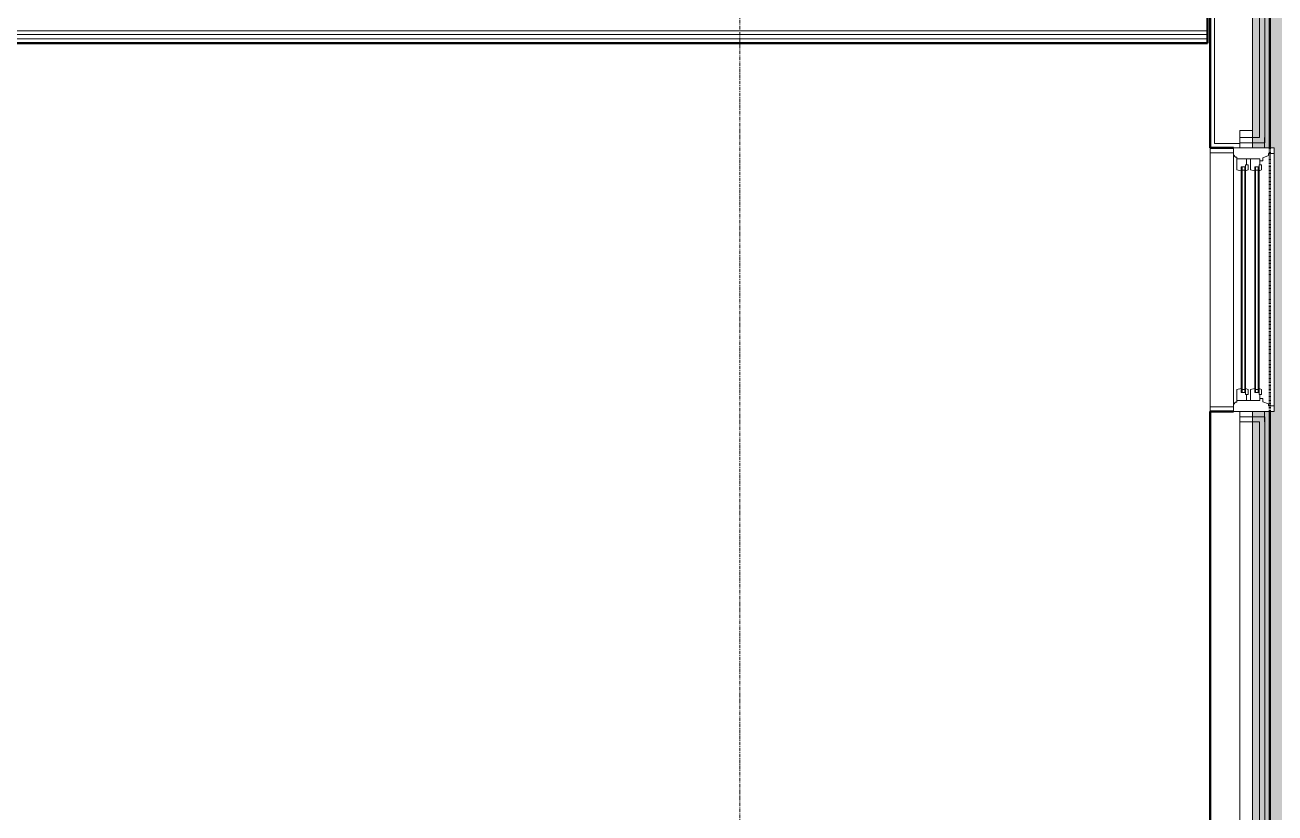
# Model space of a CAD drawing. Header units: inches. Extents: x -4235 to -464, y 9706 to 12425.
# Drawn here: x -2276.5 to -2096.1, y 11567.6 to 11681.3 of the extents above; entities that cross this region are included whole.
import ezdxf

# ---------------------------------------------------------------- set-up
doc = ezdxf.new("R2010")
doc.units = ezdxf.units.IN
doc.header["$MEASUREMENT"] = 0
doc.linetypes.add('Dash 1_16_', pattern=[0.125, 0.0625, -0.0625])
doc.linetypes.add('Grid Line 1_2_', pattern=[0.875, 0.5, -0.125, 0.125, -0.125])
for name, color, linetype, lineweight in [('0-1', 7, 'Continuous', 5), ('A-FLOR-PATT-1', 9, 'Continuous', 9), ('A-GLAZ-1', 151, 'Continuous', 9), ('A-GLAZ-2', 151, 'Continuous', 20), ('A-WALL-2', 50, 'Continuous', 13), ('A-WALL-6', 113, 'Continuous', 9), ('A-WALL-7', 113, 'Continuous', 50), ('C-PROP-LINE-1', 91, 'Dash 1_16_', 50), ('I-WALL-1', 250, 'Continuous', 50), ('I-WALL-3', 254, 'Continuous', 9), ('S-GRID-1', 1, 'Grid Line 1_2_', 9)]:
    doc.layers.add(name, color=color, linetype=linetype, lineweight=lineweight)

# ---------------------------------------------------------------- blocks, each defined once
blk = doc.blocks.new('CTR - 1st Phase - Common Walls_rvt-1-BACKGROUND - 1ST FLOOR')
at = {"layer": 'A-WALL-2'}
for p, q in [((-2105.82, 11679.36), (-2436.39, 11679.36)), ((-2105.82, 11679.99), (-2435.76, 11679.99)), ((-2105.82, 11680.49), (-2435.26, 11680.49))]:
    blk.add_line(p, q, dxfattribs=at)
at = {"layer": 'I-WALL-1'}
for p, q in [((-2105.82, 11678.74), (-2105.82, 11687.24)), ((-2341.71, 11678.74), (-2105.82, 11678.74))]:
    blk.add_line(p, q, dxfattribs=at)
at = {"layer": 'I-WALL-3'}
for p in [(-2105.82, 11687.24), (-2289.7, 11678.74)]:
    blk.add_line(p, (-2105.82, 11678.74), dxfattribs=at)
blk = doc.blocks.new('Window-Double_Hung-Andersen-400_Series-Tilt_Wash - DOUBLE HUNG - COTTAGE - 1ST FLOOR-2889437-BACKGROUND - 1ST FLOOR')
at = {"layer": 'A-GLAZ-1'}
for p, q in [((-18.95, 4.31), (18.95, 4.31)), ((-18.95, 0.94), (-18.95, 4.31)), ((-18.32, 0.94), (-18.32, 4.31)), ((18.32, 0.94), (18.32, 4.31)), ((18.95, 4.31), (18.95, 0.94)), ((18.95, 0.94), (-18.95, 0.94)), ((-16.29, -0.31), (-15.7, -0.31)), ((-16.29, -0.69), (-15.7, -0.69)), ((-15.82, -0.69), (-15.82, -0.31)), ((-15.7, -0.19), (15.7, -0.19)), ((-15.7, -0.31), (15.7, -0.31)), ((-15.7, -0.69), (15.7, -0.69)), ((-15.7, -0.81), (15.7, -0.81)), ((16.29, -0.31), (15.7, -0.31)), ((16.29, -0.69), (15.7, -0.69)), ((15.82, -0.69), (15.82, -0.31)), ((-16.29, -2.25), (-15.7, -2.25)), ((-16.29, -2.63), (-15.7, -2.63)), ((-15.82, -2.63), (-15.82, -2.25)), ((-15.7, -2.13), (15.7, -2.13)), ((-15.7, -2.25), (15.7, -2.25)), ((-15.7, -2.63), (15.7, -2.63)), ((-15.7, -2.75), (15.7, -2.75)), ((16.29, -2.25), (15.7, -2.25)), ((16.29, -2.63), (15.7, -2.63)), ((15.82, -2.63), (15.82, -2.25))]:
    blk.add_line(p, q, dxfattribs=at)
at = {"layer": 'A-GLAZ-2'}
for p, q in [((-19.01, 0.94), (19.01, 0.94)), ((-19.01, -4.94), (-19.01, 0.94)), ((-17.67, 0.66), (-18, 0.94)), ((-17.67, 0.66), (-17.67, 0.44)), ((-17.67, 0.44), (-15.86, 0.44)), ((-17.42, -2.87), (-17.42, 0.44)), ((-15.86, 0.44), (-15.7, -0.19)), ((15.86, 0.44), (15.7, -0.19)), ((17.67, 0.44), (15.86, 0.44)), ((17.42, -2.87), (17.42, 0.44)), ((17.67, 0.66), (18, 0.94)), ((17.67, 0.66), (17.67, 0.44)), ((19.01, 0.94), (19.01, -4.94)), ((-17.42, -0.94), (-16.57, -0.94)), ((-17.42, -1.5), (-15.86, -1.5)), ((-16.57, -0.81), (-16.57, -1.16)), ((-15.7, -0.81), (-16.57, -0.81)), ((-15.86, -1.16), (-16.57, -1.16)), ((-16.29, -0.81), (-16.29, -0.19)), ((-15.7, -0.19), (-16.29, -0.19)), ((-15.86, -1.16), (-15.7, -0.81)), ((-15.86, -1.5), (-15.7, -2.13)), ((15.7, -0.19), (16.29, -0.19)), ((15.86, -1.16), (15.7, -0.81)), ((15.7, -0.81), (16.57, -0.81)), ((15.86, -1.5), (15.7, -2.13)), ((15.86, -1.16), (16.57, -1.16)), ((17.42, -1.5), (15.86, -1.5)), ((16.29, -0.81), (16.29, -0.19)), ((16.57, -0.81), (16.57, -1.16)), ((17.42, -0.94), (16.57, -0.94)), ((-19.01, -3.56), (-20.51, -3.56)), ((-17.92, -4.13), (-17.61, -3.31)), ((-17.61, -3.31), (-17.14, -3.31)), ((-17.42, -2.87), (-16.57, -2.87)), ((-17.14, -3.31), (-17.14, -2.87)), ((-16.57, -2.75), (-16.57, -3.09)), ((-15.7, -2.75), (-16.57, -2.75)), ((-15.86, -3.09), (-16.57, -3.09)), ((-16.29, -2.75), (-16.29, -2.13)), ((-15.7, -2.13), (-16.29, -2.13)), ((-15.86, -3.09), (-15.7, -2.75)), ((15.7, -2.13), (16.29, -2.13)), ((15.86, -3.09), (15.7, -2.75)), ((15.7, -2.75), (16.57, -2.75)), ((15.86, -3.09), (16.57, -3.09)), ((16.29, -2.75), (16.29, -2.13)), ((16.57, -2.75), (16.57, -3.09)), ((17.42, -2.87), (16.57, -2.87)), ((17.14, -3.31), (17.14, -2.87)), ((17.61, -3.31), (17.14, -3.31)), ((17.92, -4.13), (17.61, -3.31)), ((19.01, -3.56), (20.51, -3.56)), ((19.01, -4.94), (-19.01, -4.94)), ((-18.2, -4.13), (-17.92, -4.13)), ((-18.2, -4.94), (-18.2, -4.13)), ((18.2, -4.13), (17.92, -4.13)), ((18.2, -4.94), (18.2, -4.13))]:
    blk.add_line(p, q, dxfattribs=at)
blk = doc.blocks.new('Family - ___-2835903-BACKGROUND - 1ST FLOOR')
at = {"layer": 'C-PROP-LINE-1'}
blk.add_line((-2096.82, 11276.29), (-2096.82, 12089.69), dxfattribs=at)

msp = doc.modelspace()

# ---------------------------------------------------------------- hatches: boundary and pattern name
at = {"layer": 'A-FLOR-PATT-1'}
h = msp.add_hatch(dxfattribs=at)
h.set_pattern_fill('FP_5', color=256, style=0, pattern_type=2)
h.set_pattern_definition([(0, (0, 0), (15.36, 3.84), [1.267, -10.253, 1.267, -10.253, -61.44]), (0, (0, 0), (15.36, 3.84), [-23.04, 1.267, -21.773, 1.267, -10.253, -26.88]), (0, (0, 0), (15.36, 3.84), [-57.6, 1.267, -6.413, 1.267, -17.933]), (120, (5.76, 1.92), (-11.0055376, 11.3821502), [1.267, -10.253, 1.267, -10.253, -61.44]), (120, (5.76, 1.92), (-11.0055376, 11.3821502), [-23.04, 1.267, -21.773, 1.267, -10.253, -26.88]), (120, (5.76, 1.92), (-11.0055376, 11.3821502), [-57.6, 1.267, -6.413, 1.267, -17.933]), (240, (7.68, 9.6), (-4.3544624, -15.2221502), [1.267, -10.253, 1.267, -10.253, -61.44]), (240, (7.68, 9.6), (-4.3544624, -15.2221502), [-23.04, 1.267, -21.773, 1.267, -10.253, -26.88]), (240, (7.68, 9.6), (-4.3544624, -15.2221502), [-57.6, 1.267, -6.413, 1.267, -17.933])])
h.paths.add_polyline_path([(-1941.32, 11049.39), (-1940.32, 11049.39), (-1940.32, 12088.69), (-1941.32, 12088.68), (-1941.32, 11050.83)], flags=0)
h.paths.add_polyline_path([(-2014.69, 11109.39), (-1999.32, 11109.39), (-1999.32, 12088.69), (-2098.7, 12088.66), (-2098.7, 12087.19), (-2099.32, 12087.19), (-2099.32, 11970.8), (-2096.2, 11970.8), (-2096.2, 11932.78), (-2099.32, 11932.78), (-2099.32, 11932.4), (-2096.2, 11932.4), (-2096.2, 11894.38), (-2099.32, 11894.38), (-2099.32, 11840.19), (-2096.82, 11840.19), (-2096.82, 11840.75), (-2095.82, 11840.75), (-2095.82, 11811.75), (-2096.82, 11811.75), (-2096.82, 11812.31), (-2099.32, 11812.31), (-2099.32, 11778.8), (-2096.2, 11778.8), (-2096.2, 11740.78), (-2099.32, 11740.78), (-2099.32, 11740.4), (-2096.2, 11740.4), (-2096.2, 11702.38), (-2099.32, 11702.38), (-2099.32, 11663.6), (-2096.2, 11663.6), (-2096.2, 11625.58), (-2099.32, 11625.58), (-2099.32, 11556.79), (-2096.82, 11556.79), (-2096.82, 11557.35), (-2095.82, 11557.35), (-2095.82, 11528.35), (-2096.82, 11528.35), (-2096.82, 11528.91), (-2099.32, 11528.91), (-2099.32, 11471.79), (-2096.2, 11471.79), (-2096.2, 11433.77), (-2099.32, 11433.77), (-2099.32, 11433.39), (-2096.2, 11433.39), (-2096.2, 11395.37), (-2099.32, 11395.37), (-2099.32, 11356.4), (-2096.2, 11356.4), (-2096.2, 11318.38), (-2099.32, 11318.38), (-2099.32, 11109.39), (-2097.57, 11109.39), (-2097.57, 11123.52), (-2099.07, 11123.52), (-2099.01, 11123.67), (-2098.86, 11123.73), (-2097.89, 11123.8), (-2097.89, 11126.25), (-2098.86, 11126.31), (-2099.01, 11126.37), (-2099.07, 11126.52), (-2097.57, 11126.52), (-2097.57, 11161.34), (-2099.07, 11161.34), (-2099.01, 11161.49), (-2098.86, 11161.55), (-2097.89, 11161.61), (-2097.89, 11164.06), (-2098.86, 11164.13), (-2099.01, 11164.19), (-2099.07, 11164.34), (-2097.57, 11164.34), (-2097.57, 11199.16), (-2099.07, 11199.16), (-2099.01, 11199.31), (-2098.86, 11199.37), (-2097.89, 11199.43), (-2097.89, 11201.88), (-2098.86, 11201.95), (-2099.01, 11202.01), (-2099.07, 11202.16), (-2097.57, 11202.16), (-2097.57, 11236.97), (-2099.07, 11236.97), (-2099.01, 11237.12), (-2098.86, 11237.18), (-2097.89, 11237.25), (-2097.89, 11239.7), (-2098.86, 11239.76), (-2099.01, 11239.82), (-2099.07, 11239.97), (-2097.57, 11239.97), (-2097.57, 11273.29), (-2099.07, 11273.29), (-2099.01, 11273.44), (-2098.86, 11273.5), (-2097.89, 11273.56), (-2097.89, 11276.01), (-2098.86, 11276.08), (-2099.01, 11276.14), (-2099.07, 11276.29), (-2097.57, 11276.26), (-2097.57, 11274.79), (-2096.82, 11274.79), (-2096.82, 11109.39), (-2070.75, 11109.39)], flags=0)
h.paths.add_polyline_path([(-2006.96, 11112.76), (-2007.99, 11112.9), (-2008.96, 11113.3), (-2009.79, 11113.93), (-2010.42, 11114.76), (-2010.82, 11115.73), (-2010.96, 11116.76), (-2010.82, 11117.8), (-2010.42, 11118.76), (-2009.79, 11119.59), (-2008.96, 11120.23), (-2007.99, 11120.63), (-2006.96, 11120.76), (-2005.92, 11120.63), (-2004.96, 11120.23), (-2004.13, 11119.59), (-2003.49, 11118.76), (-2003.09, 11117.8), (-2002.96, 11116.76), (-2003.09, 11115.73), (-2003.49, 11114.76), (-2004.13, 11113.93), (-2004.96, 11113.3), (-2005.92, 11112.9)], flags=0)

# ---------------------------------------------------------------- linework, layer by layer
at = {"layer": 'A-WALL-6'}
for p, q in [((-2104.82, 11701.75), (-2104.82, 11664.23)), ((-2099.32, 11663.6), (-2099.32, 11702.38)), ((-2098.32, 11665.1), (-2098.32, 11700.88)), ((-2097.57, 11664.35), (-2097.57, 11701.63)), ((-2101.14, 11666.1), (-2101.14, 11663.6)), ((-2101.14, 11666.1), (-2099.32, 11666.1)), ((-2101.14, 11665.1), (-2098.32, 11665.1)), ((-2105.45, 11663.54), (-2105.45, 11663.6)), ((-2104.82, 11664.23), (-2101.14, 11664.23)), ((-2101.14, 11664.35), (-2097.57, 11664.35)), ((-2105.45, 11625.64), (-2105.45, 11625.58)), ((-2101.14, 11556.79), (-2101.14, 11625.58)), ((-2099.32, 11625.58), (-2099.32, 11556.79)), ((-2097.57, 11624.83), (-2101.14, 11624.83)), ((-2098.32, 11624.08), (-2101.14, 11624.08)), ((-2098.32, 11556.79), (-2098.32, 11624.08)), ((-2097.57, 11472.54), (-2097.57, 11624.83))]:
    msp.add_line(p, q, dxfattribs=at)
at = {"layer": 'A-WALL-7'}
for p, q in [((-2105.45, 11702.38), (-2105.45, 11663.6)), ((-2096.82, 11663.6), (-2096.82, 11702.38)), ((-2105.45, 11663.6), (-2102.07, 11663.6)), ((-2102.07, 11625.58), (-2105.45, 11625.58)), ((-2105.45, 11625.58), (-2105.45, 11556.79)), ((-2096.82, 11471.79), (-2096.82, 11625.58))]:
    msp.add_line(p, q, dxfattribs=at)
at = {"layer": 'S-GRID-1'}
msp.add_line((-2173.32, 9836.18), (-2173.32, 12375.68), dxfattribs=at)

# ---------------------------------------------------------------- block references
at = {"layer": '0-1'}
msp.add_blockref('CTR - 1st Phase - Common Walls_rvt-1-BACKGROUND - 1ST FLOOR', (0, 0), dxfattribs=at)
at = {"layer": 'A-GLAZ-1', "rotation": 89.99999999999882}
msp.add_blockref('Window-Double_Hung-Andersen-400_Series-Tilt_Wash - DOUBLE HUNG - COTTAGE - 1ST FLOOR-2889437-BACKGROUND - 1ST FLOOR', (-2101.14, 11644.59), dxfattribs=at)
at = {"layer": 'C-PROP-LINE-1'}
msp.add_blockref('Family - ___-2835903-BACKGROUND - 1ST FLOOR', (0, 0), dxfattribs=at)

doc.saveas('drawing.dxf')
